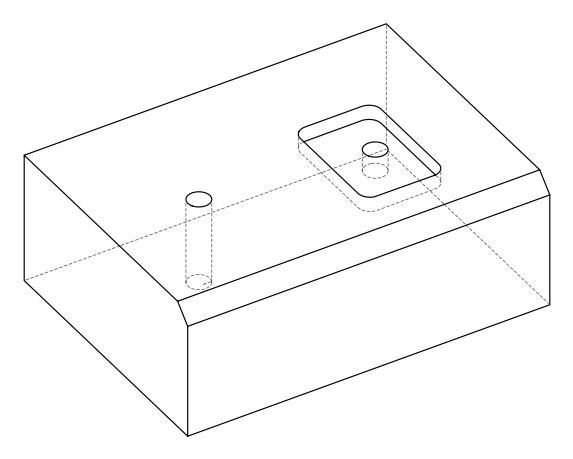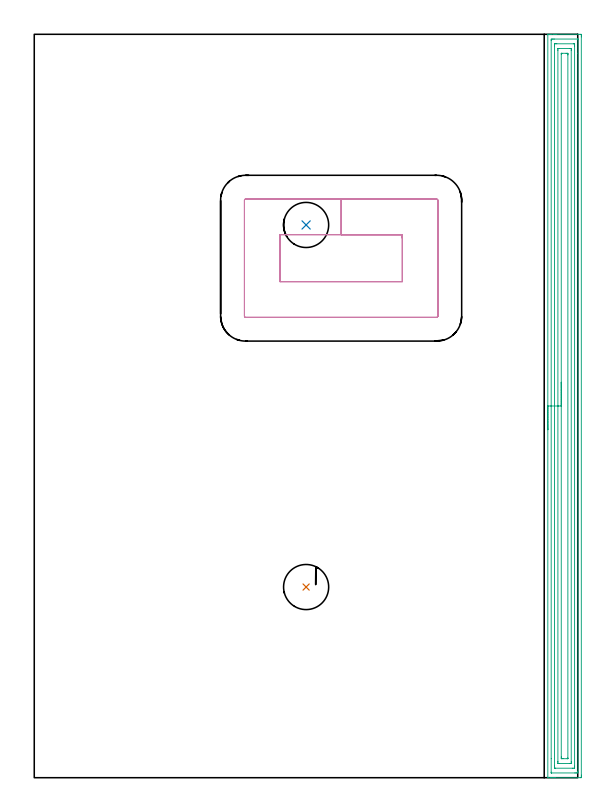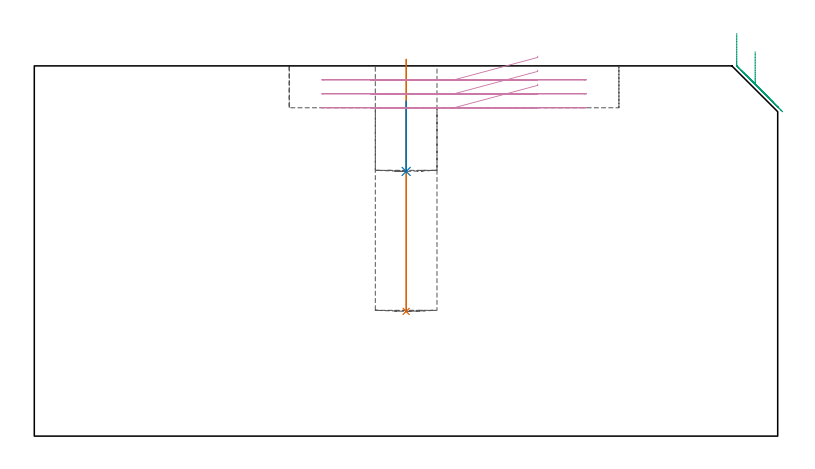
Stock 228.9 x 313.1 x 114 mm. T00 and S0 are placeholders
(PLAN: 4 operations, 2 tool changes, 16.1 min)
(1 INDEXABLE_INSERT_DRILL_BLIND_HOLE_FROM_SOLID | STEP1POCKET | NXT0302_009 | 0.31 min | 21350 mm3)
(2 INDEXABLE_INSERT_DRILL_BLIND_HOLE_FROM_SOLID_1 | STEP1POCKET_1 | NXT0302_009 | 0.09 min | 9143 mm3)
(3 AREA_MILL | FG_CHAMFER_SURFACE | UGT0205_001 | 12.84 min | 31124 mm3)
(4 MILL_RECTANGULAR_POCKET | POCKET_RECTANGULAR_STRAIGHT | UGT0201_104 | Follow Part, ap 5, ae 75% | 2.87 min | 86521 mm3)
(TOOL NXT0302_009 | Index. Insert Drill 19mm [880-D1900L25-05] | D19 PA176 FL95 Z2)
(TOOL UGT0205_001 | Chamfer Mill 20 x 3 x 45 deg. | D20 FL50 Z2)
(TOOL UGT0201_104 | End Mill 20 mm | D20 FL22 Z2)
(OP 1 INDEXABLE_INSERT_DRILL_BLIND_HOLE_FROM_SOLID)
G17 G21 G94 G90
T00 M6
G54
G17 G0 G90 X114.5 Y80.3 S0 M3
G43 Z124. H1
G94 G81 G98 Z38.4 F250. R116.
G80
M5
M2
(OP 2 INDEXABLE_INSERT_DRILL_BLIND_HOLE_FROM_SOLID_1)
G17 G21 G94 G90
T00 M6
G54
G17 G0 G90 X114.5 Y232.8 S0 M3
G43 Z124. H1
G94 G81 G98 Z81.5 F250. R103.1
G80
M5
M2
(OP 3 AREA_MILL)
G17 G21 G94 G90
T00 M6
G54
G17 G0 G90 X216.3 Y146.55 S1061 M3
G43 Z124. H0
G94 G1 Y146.588 Z123.128 F250.
Y146.702 Z122.264
Y146.891 Z121.412
Y147.153 Z120.58
Y147.487 Z119.774
Y147.89 Z119.
Y148.358 Z118.264
Y148.89 Z117.572
Y149.479 Z116.929
Y150.122 Z116.34
Y150.814 Z115.808
Y151.55 Z115.34
Y152.324 Z114.937
Y153.13 Z114.603
Y153.962 Z114.341
Y154.813 Z114.152
Y155.678 Z114.038
Y156.55 Z114.
Y312.926
X216.301 Y313.095 Z113.99
Y313.1 Z113.989
X216.646 Z113.653
X216.937 Z113.363
X217.624 Z112.671
X218.849 Z111.448
X219.386 Z110.908
X219.998 Z110.297
X229.345 Z100.953
X229.957 Y313.095 Z100.341
X230.392 Y313.09 Z99.906
X230.395 Y312.924 Z99.903
X230.399 Y312.479 Z99.901
X230.4 Y312.029 Z99.9
Y1.065
X230.399 Y0.621 Z99.901
X230.395 Y0.176 Z99.903
X230.392 Y0.01 Z99.906
X229.957 Y0. Z100.341
X219.386 Z110.908
X218.849 Z111.448
X218.505 Z111.791
X217.968 Z112.328
X217.624 Z112.671
X216.646 Z113.654
X216.301 Y0.004 Z113.99
Y0.005
X216.3 Y0.174 Z114.
Y156.55
X217.714 Z112.586
X217.715 Y310.6 Z112.585
X217.716 Y310.692 Z112.584
X217.721 Y311.083 Z112.579
X218.108 Y311.095 Z112.192
X218.505 Y311.098 Z111.795
X218.984 Y311.1 Z111.316
X228.89 Y311.099 Z101.41
X228.922 Y311.098 Z101.378
X228.955 Y311.094 Z101.345
X228.977 Y311.091 Z101.323
X228.979 Y311.065 Z101.321
X228.985 Y310.784 Z101.315
X228.986 Y305.1 Z101.314
X228.985 Y2.5 Z101.315
X228.984 Y2.408 Z101.316
X228.979 Y2.017 Z101.321
X228.592 Y2.005 Z101.708
X228.195 Y2.002 Z102.105
X227.716 Y2. Z102.584
X217.81 Y2.001 Z112.49
X217.778 Y2.002 Z112.522
X217.745 Y2.006 Z112.555
X217.723 Y2.009 Z112.577
X217.721 Y2.035 Z112.579
X217.715 Y2.316 Z112.585
X217.714 Y8.003 Z112.586
Y156.55
X219.128 Z111.172
X219.129 Y308.272 Z111.171
X219.131 Y308.904 Z111.169
X219.134 Y309.035 Z111.166
X219.136 Y309.09 Z111.164
X219.198 Y309.096 Z111.102
X219.386 Y309.098 Z110.914
X220.074 Y309.1 Z110.226
X227.122 Z103.178
X227.314 Y309.097 Z102.986
X227.506 Y309.092 Z102.794
X227.557 Y309.09 Z102.743
X227.565 Y309.059 Z102.735
X227.568 Y308.991 Z102.732
X227.57 Y308.904 Z102.73
X227.571 Y308.643 Z102.729
X227.572 Y308.011 Z102.728
X227.571 Y4.828 Z102.729
X227.569 Y4.196 Z102.731
X227.566 Y4.065 Z102.734
X227.564 Y4.01 Z102.736
X227.502 Y4.004 Z102.798
X227.314 Y4.002 Z102.986
X226.626 Y4. Z103.674
X219.578 Z110.722
X219.386 Y4.003 Z110.914
X219.194 Y4.008 Z111.106
X219.143 Y4.01 Z111.157
X219.135 Y4.041 Z111.165
X219.132 Y4.109 Z111.168
X219.13 Y4.196 Z111.17
X219.129 Y4.457 Z111.171
X219.128 Y5.089 Z111.172
Y156.55
X220.543 Z109.757
Y306.224
X220.547 Y306.834 Z109.753
X220.55 Y307.041 Z109.75
X220.559 Y307.09 Z109.741
X220.608 Y307.093 Z109.692
X220.716 Y307.096 Z109.584
X221.148 Y307.1 Z109.152
X225.552 Z104.748
X225.985 Y307.097 Z104.315
X226.089 Y307.094 Z104.211
X226.14 Y307.09 Z104.16
X226.151 Y307.083 Z104.149
X226.152 Y307.066 Z104.148
X226.155 Y306.964 Z104.145
X226.157 Y306.504 Z104.143
Y306.224
Y6.876
X226.153 Y6.266 Z104.147
X226.15 Y6.059 Z104.15
X226.141 Y6.01 Z104.159
X226.092 Y6.007 Z104.208
X225.984 Y6.004 Z104.316
X225.552 Y6. Z104.748
X221.148 Z109.152
X220.714 Y6.003 Z109.586
X220.611 Y6.006 Z109.689
X220.56 Y6.01 Z109.74
X220.549 Y6.017 Z109.751
X220.548 Y6.034 Z109.752
X220.545 Y6.135 Z109.755
X220.543 Y6.596 Z109.757
Y6.876
Y156.55
X221.957 Z108.343
X221.958 Y304.728 Z108.342
X221.962 Y305.019 Z108.338
X221.964 Y305.093 Z108.336
X221.969 Y305.095 Z108.331
X221.988 Y305.098 Z108.312
X222.029 Y305.099 Z108.271
X222.256 Y305.1 Z108.044
X224.018 Z106.282
X224.671 Y305.097 Z105.629
X224.714 Y305.094 Z105.586
X224.732 Y305.091 Z105.568
X224.736 Y304.946 Z105.564
X224.742 Y304.655 Z105.558
X224.743 Y304.509 Z105.557
Y304.437
X224.742 Y8.372 Z105.558
X224.738 Y8.081 Z105.562
X224.736 Y8.007 Z105.564
X224.731 Y8.005 Z105.569
X224.712 Y8.002 Z105.588
X224.671 Y8. Z105.629
X224.444 Z105.856
X222.682 Z107.618
X222.029 Y8.003 Z108.271
X221.986 Y8.006 Z108.314
X221.968 Y8.009 Z108.332
X221.964 Y8.154 Z108.336
X221.958 Y8.445 Z108.342
X221.957 Y8.736 Z108.343
Y156.55
Y157.422 Z108.381
Y158.286 Z108.495
Y159.138 Z108.684
Y159.97 Z108.946
Y160.776 Z109.28
Y161.55 Z109.683
Y162.286 Z110.152
Y162.978 Z110.683
Y163.621 Z111.272
Y164.21 Z111.915
Y164.741 Z112.607
Y165.21 Z113.343
Y165.613 Z114.117
Y165.947 Z114.923
Y166.209 Z115.755
Y166.398 Z116.607
Y166.512 Z117.472
Y166.55 Z118.343
G0 Z124.
M5
M2
(OP 4 MILL_RECTANGULAR_POCKET)
G17 G21 G94 G90
T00 M6
G54
G17 G0 G90 X155. Y227.206 S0 M3
G43 Z124. H0
Z117.
G94 G1 Y228.7 Z116.6 F250.
X129.25 Z109.7
X103.5 F500.
Y208.9
X155.
Y228.7
X129.25
Y243.7
X89.
G3 X88.5 Y243.2 R0.5
G1 Y194.4
G3 X89. Y193.9 R0.5
G1 X169.5
G3 X170. Y194.4 R0.5
G1 Y243.2
G3 X169.5 Y243.7 R0.5
G1 X129.25
X128.25
G0 X155. Y227.206 Z112.7
G1 Y228.7 Z112.3 F250.
X129.25 Z105.4
X103.5 F500.
Y208.9
X155.
Y228.7
X129.25
Y243.7
X89.
G3 X88.5 Y243.2 R0.5
G1 Y194.4
G3 X89. Y193.9 R0.5
G1 X169.5
G3 X170. Y194.4 R0.5
G1 Y243.2
G3 X169.5 Y243.7 R0.5
G1 X129.25
X128.25
G0 X155. Y227.206 Z108.4
G1 Y228.7 Z108. F250.
X129.25 Z101.1
X103.5 F500.
Y208.9
X155.
Y228.7
X129.25
Y243.7
X89.
G3 X88.5 Y243.2 R0.5
G1 Y194.4
G3 X89. Y193.9 R0.5
G1 X169.5
G3 X170. Y194.4 R0.5
G1 Y243.2
G3 X169.5 Y243.7 R0.5
G1 X129.25
X128.25
G0 Z124.
M5
M2
